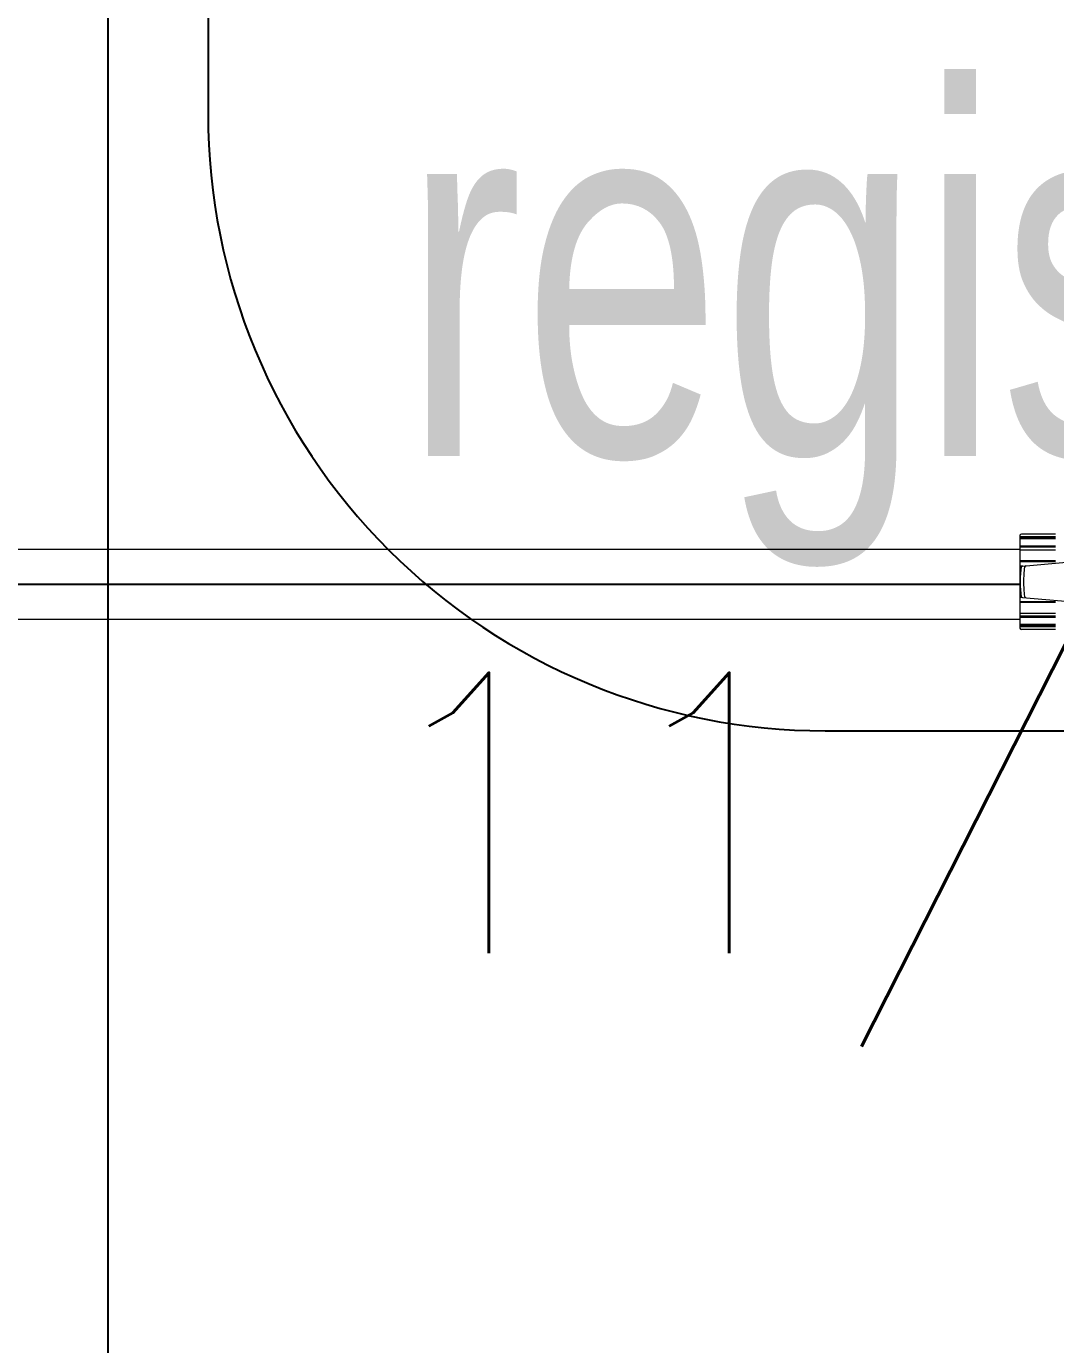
# Model space of a CAD drawing. Header units: millimetres. Extents: x 1573 to 2177, y 1587 to 1932.
# Drawn here: x 1935.806 to 1936.356, y 1917.545 to 1918.251 of the extents above; entities that cross this region are included whole.
import ezdxf

# ---------------------------------------------------------------- set-up
doc = ezdxf.new("R2010")
doc.units = ezdxf.units.MM
doc.header["$LTSCALE"] = 0.03
doc.linetypes.add('CONTINU', pattern=[0])
for name, color, linetype in [('-HIDRO', 8, 'Continuous'), ('AF', 2, 'Continuous'), ('Prumadas_T', 2, 'Continuous')]:
    doc.layers.add(name, color=color, linetype=linetype)
doc.layers.add('TigreCad', color=2, linetype='Continuous', lineweight=13)
doc.styles.add('CELIO_COTA', font='technic_.ttf', dxfattribs={"width": 0.85})
doc.styles.add('ROMANS', font='romans.shx', dxfattribs={"height": 0.1})

# ---------------------------------------------------------------- blocks, each defined once
blk = doc.blocks.new('27958028s')
at = {"layer": 'TigreCad', "linetype": 'Continuous'}
for p, q in [((0, 16.44), (0, -16.44)), ((12.65, 16.06), (0, 16.06)), ((12.65, 15.63), (0, 15.63)), ((12.65, 15.3), (0, 15.3)), ((12.65, 17), (0.56, 17)), ((12.65, 12.71), (0, 12.71)), ((12.65, 12.32), (0, 12.32)), ((12.65, 11.29), (0, 11.29)), ((12.65, 7.42), (0, 7.42)), ((12.65, 7.14), (0, 7.14)), ((0.78, 5.57), (0, 5.57)), ((0.95, 5.61), (32.17, 8.34)), ((0.12, 1), (0, 1)), ((0.12, 0.87), (0, 0.87)), ((0.12, -0.87), (0, -0.87)), ((0.12, -1), (0, -1)), ((0.78, -5.57), (0, -5.57)), ((12.65, -7.14), (0, -7.14)), ((12.65, -7.42), (0, -7.42)), ((0.95, -5.61), (32.17, -8.34)), ((12.65, -11.29), (0, -11.29)), ((12.65, -12.32), (0, -12.32)), ((12.65, -12.71), (0, -12.71)), ((12.65, -15.3), (0, -15.3)), ((12.65, -15.63), (0, -15.63)), ((12.65, -16.06), (0, -16.06)), ((12.65, -17), (0.56, -17))]:
    blk.add_line(p, q, dxfattribs=at)
for centre, radius, start, end in [((0.56, 16.44), 0.557, 165.5225, 180), ((0.56, 16.44), 0.557, 90, 165.5225), ((39.12, 0), 39.02, 172.4439, 180), ((1, 5.06), 0.557, 95.0001, 172.444), ((40.32, 0), 39.02, 172.285, 180), ((2.21, 5.16), 0.557, 94.9995, 172.2844), ((39.12, 0), 39.02, 180, 187.5561), ((40.32, 0), 39.02, 180, 187.715), ((1, -5.06), 0.557, 187.556, 264.9999), ((2.21, -5.16), 0.557, 187.7153, 265.0002), ((0.56, -16.44), 0.557, 180, 194.4775), ((0.56, -16.44), 0.557, 194.4775, 270)]:
    blk.add_arc(centre, radius, start, end, dxfattribs=at)

msp = doc.modelspace()

# ---------------------------------------------------------------- linework, layer by layer
at = {"layer": '-HIDRO'}
msp.add_line((1935.84924, 1920.5203), (1935.84924, 1914.7753), dxfattribs=at)
at = {"linetype": 'CONTINU', "ltscale": 0.5}
msp.add_lwpolyline([(1935.90283, 1918.20361, 0.414214), (1936.23283, 1917.87361), (1937.24533, 1917.87361, 0.414214), (1937.57533, 1918.20361), (1937.57533, 1919.95861, 0.414214), (1937.24533, 1920.28861), (1936.23283, 1920.28861, 0.414214), (1935.90283, 1919.95861)], format="xyb", close=True, dxfattribs=at)
at = {"layer": 'AF', "ltscale": 100}
msp.add_line((1936.337, 1917.9519), (1933.68622, 1917.9519), dxfattribs=at)
at = {"layer": 'TigreCad', "ltscale": 100}
for p, q in [((1936.337, 1917.97065), (1933.73527, 1917.97065)), ((1936.337, 1917.93315), (1933.73527, 1917.93315))]:
    msp.add_line(p, q, dxfattribs=at)

# ---------------------------------------------------------------- block references
at = {"layer": 'TigreCad', "xscale": 0.00149994, "yscale": 0.00149994, "zscale": 0.00149994}
msp.add_blockref('27958028s', (1936.337, 1917.9534), dxfattribs=at)

# ---------------------------------------------------------------- texts
at = {"layer": 'Prumadas_T', "style": 'CELIO_COTA', "width": 0.85}
msp.add_text('registro', height=0.196552, rotation=0, dxfattribs=at).set_placement((1936.00728, 1918.02064))
at = {"layer": 'Prumadas_T', "style": 'ROMANS'}
msp.add_text('11/4"', height=0.149994, rotation=0, dxfattribs=at).set_placement((1935.98225, 1917.75466))

doc.saveas('drawing.dxf')
